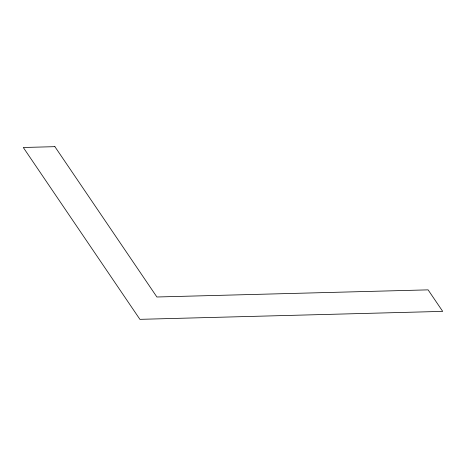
<?xml version="1.0" encoding="UTF-8"?>
<svg xmlns="http://www.w3.org/2000/svg" width="466" height="466" viewBox="0 0 466 466"><rect width="100%" height="100%" fill="white"/><g stroke="black" fill="none" stroke-linecap="round" stroke-linejoin="round"><path stroke-width="0.7" d="M54.889 146.662L23.3 147.495L139.905 319.338L442.7 311.381L428.103 289.864L156.896 296.993L54.889 146.662"/></g></svg>
